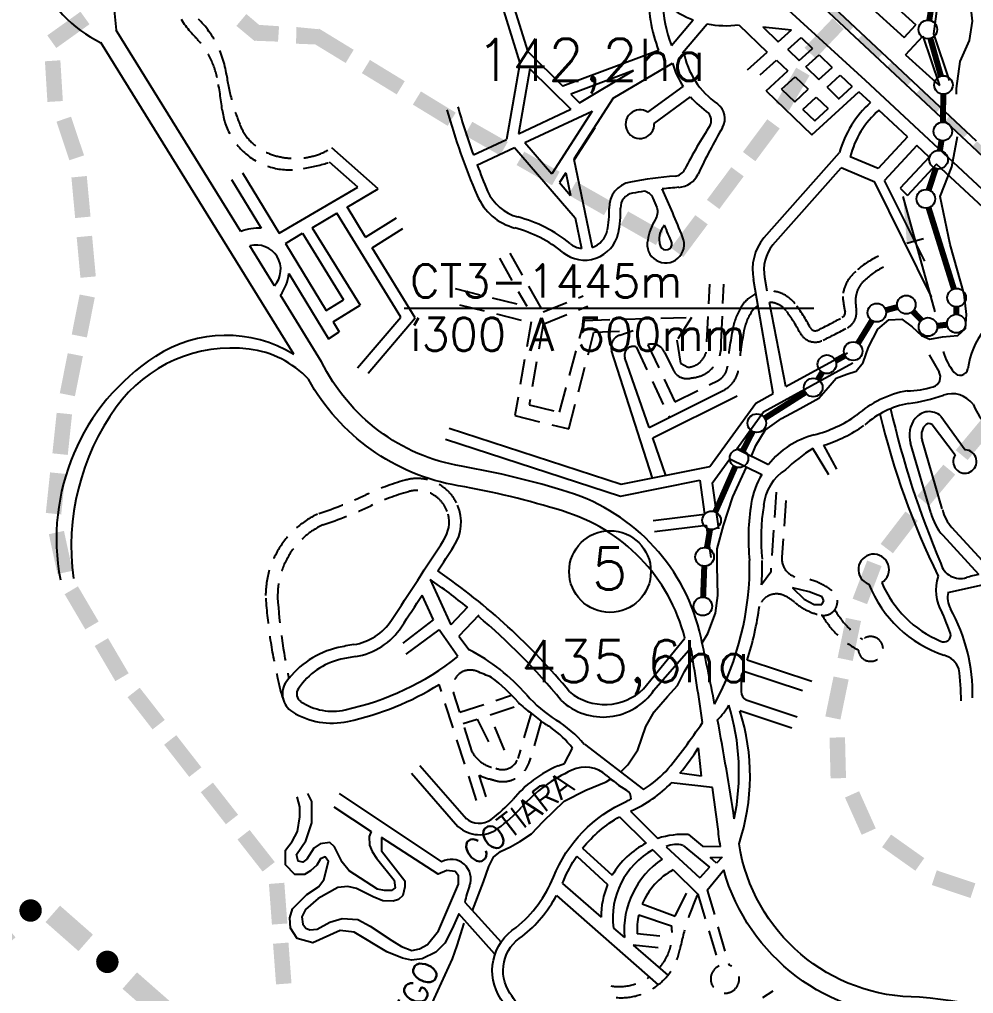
# Model space of a CAD drawing. Extents: x 578289 to 593263, y 7501070 to 7511782.
# Drawn here: x 582784 to 584377, y 7505713 to 7507339 of the extents above; entities that cross this region are included whole.
import ezdxf
from ezdxf.enums import TextEntityAlignment as Align

# ---------------------------------------------------------------- set-up
doc = ezdxf.new("R2010")
doc.units = 0
doc.header["$LTSCALE"] = 170
doc.header["$MEASUREMENT"] = 0
doc.linetypes.add('HIDDEN', pattern=[0.375, 0.25, -0.125])
for name, color, linetype in [('ESTACAO', 5, 'CONTINUOUS'), ('L-FERREA', 6, 'CONTINUOUS'), ('LIMITE-BACIA', 3, 'CONTINUOUS'), ('LIMITE-PROJETO', 1, 'CONTINUOUS'), ('PROJECAO', 7, 'HIDDEN'), ('RIO', 4, 'CONTINUOUS'), ('RODOVIA', 1, 'CONTINUOUS'), ('RUA', 7, 'CONTINUOUS'), ('TEXTO', 5, 'CONTINUOUS'), ('TEXTO2', 5, 'CONTINUOUS')]:
    doc.layers.add(name, color=color, linetype=linetype)
doc.styles.get("Standard").update_dxf_attribs({"font": 'ROMANSBR.SHX'})

# ---------------------------------------------------------------- blocks, each defined once
blk = doc.blocks.new('C')
at = {"layer": 'LIMITE-BACIA'}
blk.add_solid([(-33.9, -12.9), (-34, 12.9), (34.2, -12.6), (34, 13.2)], dxfattribs=at)
blk = doc.blocks.new('E')
at = {"layer": 'L-FERREA'}
blk.add_solid([(-22.9, -6), (-22.9, 6), (23.4, -6), (23.4, 6)], dxfattribs=at)
blk = doc.blocks.new('R')
at = {"layer": 'LIMITE-PROJETO', "const_width": 18.7}
blk.add_lwpolyline([(-75.2, 0.3, 1), (-93.9, 0.4, 1)], format="xyb", close=True, dxfattribs=at)
at = {"layer": 'LIMITE-PROJETO'}
blk.add_solid([(36.9, 17.7), (36.6, -18.8), (-36.4, 18.3), (-36.6, -18.3)], dxfattribs=at)

msp = doc.modelspace()

# ---------------------------------------------------------------- linework, layer by layer
at = {"layer": 'ESTACAO'}
for p, q in [((584312.5, 7506851.2), (584259.2, 7507043.7)), ((584293.5, 7506973), (584265.5, 7506965.3))]:
    msp.add_line(p, q, dxfattribs=at)
at = {"layer": 'ESTACAO', "const_width": 10}
for points in [[(584328.6, 7507501.6), (584302.9, 7507337.5)], [(584304.7, 7507307.2), (584322.3, 7507244.5)], [(584326.3, 7507214), (584325.7, 7507167.7)], [(584323.2, 7507136.7), (584320.7, 7507120.1)], [(584313.6, 7507090), (584301.9, 7507054.4)], [(584301.7, 7507024.7), (584343.9, 7506889.5)], [(584249.6, 7506858.9), (584230.3, 7506853.7)], [(584348.3, 7506859.1), (584348.2, 7506846.9)], [(584289.9, 7506836.9), (584275.5, 7506851.8)], [(584207.2, 7506836.4), (584184, 7506798.7)], [(584332.6, 7506829.6), (584316.2, 7506827.6)], [(584162.2, 7506777.9), (584146.5, 7506769.2)], [(584124.1, 7506750.1), (584117.1, 7506738.2)], [(584096, 7506716.5), (584028.3, 7506673.5)], [(584008.1, 7506651.3), (583992.3, 7506620.4)], [(583978.9, 7506592.4), (583945.8, 7506517.3)], [(583936.9, 7506487.7), (583931.7, 7506457.2)], [(583927.3, 7506426.6), (583925.4, 7506375.2)]]:
    msp.add_lwpolyline(points, dxfattribs=at)
at = {"layer": 'ESTACAO'}
for centre in [(584300.5, 7507322.1), (584326.5, 7507229.5), (584325.5, 7507152.1), (584318.4, 7507104.8), (584297.1, 7507039.6), (584264.6, 7506862.9), (584348.5, 7506874.7), (584215.3, 7506849.6), (584348, 7506831.4), (584300.7, 7506825.8), (584175.8, 7506785.4), (584132, 7506763.5), (584109.2, 7506724.8), (584015.1, 7506665.2), (583985.2, 7506606.6), (583939.5, 7506503.1), (583927.8, 7506442.1), (583924.8, 7506359.6)]:
    msp.add_circle(centre, 15.5, dxfattribs=at)
msp.add_solid([(584265.5, 7506965.3), (584279.5, 7506969.2), (584259.2, 7507043.7)], dxfattribs=at)
at = {"layer": 'L-FERREA'}
for points in [[(584489.5, 7507018.4), (584373.7, 7507127.3), (583854.7, 7507613.2), (583752.7, 7507711.4, -0.03899), (583652, 7507825, -0.004877), (583573.6, 7507930.6, -0.015172), (583453.2, 7508111.1), (583356.7, 7508271.2), (583149.1, 7508598.8), (582850.4, 7509082.8), (582504.5, 7509650.6, -0.049482), (582412.9, 7509840.9, -0.018027), (582370.9, 7509970.5, 0.204119), (582020.6, 7510403.6, 0.204119)], [(584381.9, 7507136), (583863, 7507621.9), (583761.1, 7507720.1, -0.03899), (583661.5, 7507832.2, -0.004875), (583583.3, 7507937.6, -0.015161), (583463.4, 7508117.4), (583366.9, 7508277.6), (583159.3, 7508605.1), (582860.7, 7509089.1), (582514.7, 7509656.8, -0.049482), (582424.2, 7509845, -0.018027), (582382.5, 7509973.8, 0.204119), (582026.2, 7510414.2, 0.204119)]]:
    msp.add_lwpolyline(points, format="xyb", dxfattribs=at)
for points in [[(584367, 7507149), (584358.8, 7507140.2), (584336.4, 7507177.5), (584328.2, 7507168.7)], [(584413.6, 7507106.3), (584405.4, 7507097.6), (584382.6, 7507135.4), (584374.4, 7507126.6)]]:
    msp.add_solid(points, dxfattribs=at)
at = {"layer": 'LIMITE-BACIA'}
for points in [[(583146.3, 7507328.2), (583162.9, 7507347.9), (583176.2, 7507303.2), (583214.9, 7507303.9)], [(583175.8, 7507303.4), (583149.6, 7507332.2), (583215.8, 7507301.9), (583217.5, 7507327.6)], [(583245.8, 7507298.4), (583246.6, 7507326.2), (583312.8, 7507295.9), (583283.5, 7507322.6)]]:
    msp.add_solid(points, dxfattribs=at)
at = {"layer": 'PROJECAO'}
for p, q in [((583585.2, 7506940.4), (583630.9, 7506860.3)), ((583602.5, 7506949), (583658.4, 7506850.8)), ((583931.4, 7506800.8), (583936.3, 7506897)), ((583955.3, 7506801.1), (583960.2, 7506897.2)), ((583511.2, 7506889.8), (583630.9, 7506860.3)), ((583658.4, 7506850.8), (583725.3, 7506877.6)), ((583518.6, 7506862.7), (583638.3, 7506833.1)), ((583658.4, 7506830.6), (583732.7, 7506860.3)), ((583638.3, 7506834.4), (583611.1, 7506677.8)), ((583658.4, 7506830.6), (583635, 7506696)), ((583685.5, 7506683.5), (583727.3, 7506836.8)), ((583727.3, 7506836.8), (583905.9, 7506841.8)), ((583905.9, 7506841.8), (583881.3, 7506803.6)), ((583701.2, 7506655.6), (583743.1, 7506817.1)), ((583743.1, 7506817.1), (583808.5, 7506819.6)), ((583786.3, 7506812.2), (583808.5, 7506819.6)), ((583833.2, 7506796.2), (583878.4, 7506700.7)), ((583881.3, 7506803.6), (583887.4, 7506765.3)), ((583813.4, 7506792.5), (583869.2, 7506674.9)), ((583861.5, 7506782.6), (583875.1, 7506754.2)), ((583887.4, 7506765.3), (583899.7, 7506758.4)), ((583878.4, 7506700.7), (583950.5, 7506736.7)), ((583635, 7506696), (583685.5, 7506683.5)), ((583611.1, 7506677.8), (583701.2, 7506655.6)), ((584047.5, 7506550.3), (584038.2, 7506416.4)), ((584063.5, 7506536), (584056.7, 7506441.7)), ((584038.2, 7506416.4), (584022.9, 7506395.4)), ((584074.4, 7506390.3), (584093.8, 7506371.8)), ((584102.2, 7506383.6), (584074.4, 7506390.3)), ((584093.8, 7506371.8), (584110.6, 7506362.6)), ((584124.1, 7506375.2), (584102.2, 7506383.6)), ((584126.7, 7506368.5), (584124.1, 7506375.2)), ((584110.6, 7506362.6), (584123.3, 7506362.6)), ((584123.3, 7506362.6), (584126.7, 7506368.5)), ((583547, 7506035.6), (583484.8, 7506229.3)), ((583519, 7506182.8), (583508.7, 7506215.6)), ((583519, 7506182.8), (583605.7, 7506211.1)), ((583569.8, 7506178.4), (583620.5, 7506195)), ((583593.9, 7506119.4), (583569.8, 7506178.4)), ((583638.3, 7506181.1), (583616.1, 7506105.8)), ((583539.7, 7506116.6), (583524.9, 7506163.8)), ((583548.1, 7506171.3), (583576.6, 7506114.5)), ((583655.1, 7506167.7), (583635.2, 7506099.9)), ((583563, 7506041.7), (583551.8, 7506077.8)), ((583878.8, 7505842.7), (583903.4, 7505891.9)), ((583932.3, 7505886.2), (583968.7, 7505760.6)), ((583916.4, 7505879), (583952.3, 7505759.6)), ((583864.9, 7505602.5), (584042.2, 7505718))]:
    msp.add_line(p, q, dxfattribs=at)
for centre, radius, start, end in [((583206.2, 7507436.7), 180.8, 192.4393, 224.7667), ((582966.8, 7507222.8), 164.7, 8.2343, 48.2326), ((582982, 7507214.4), 134.8, 11.6216, 44.7667), ((582526.4, 7507120.7), 600, 6.4693, 11.6216), ((583488.4, 7507298.3), 362.3, 188.2343, 202.1567), ((583235.1, 7507201.1), 113.2, 186.4693, 281.8167), ((583229.9, 7507193.1), 83.2, 202.1567, 246.3124), ((583244, 7507225.3), 118.3, 246.3124, 301.4861), ((583214.5, 7507372.4), 285.5, 278.8239, 287.7897), ((584275.6, 7506817.2), 139.1, 114.2967, 133.4366), ((584280.5, 7506813.6), 124.3, 115.6878, 134.5443), ((584217, 7506872.4), 58.8, 128.9489, 176.1069), ((584225.2, 7506869.8), 45.5, 134.5443, 179.5646), ((584035.7, 7506831.4), 54.4, 114.0769, 147.5286), ((584035.7, 7506831.4), 54.4, 37.3411, 93.4198), ((584360.3, 7506894.8), 202.8, 185.2065, 192.4678), ((584081.6, 7506802.2), 108.7, 147.5286, 168.8429), ((584035.7, 7506831.4), 35.4, 37.3411, 89.3046), ((583863.2, 7506699.8), 271.3, 27.3874, 37.3411), ((584275.1, 7506869.4), 95.3, 179.5646, 189.2386), ((584081.6, 7506802.2), 89.7, 147.5286, 168.8429), ((583863.2, 7506699.8), 252.3, 27.3874, 37.3411), ((584153.1, 7506849.6), 28.3, 297.6002, 9.2386), ((582482.4, 7510045.4), 3615.5, 296.8785, 297.6002), ((583792.3, 7506792.5), 20.5, 106.9551, 197.7228), ((584543.5, 7506711.1), 579.5, 168.8429, 175.2078), ((584543.5, 7506711.1), 560.5, 168.8429, 175.2078), ((584112.6, 7506829), 28.5, 207.3874, 296.8785), ((584112.6, 7506829), 9.54, 207.3874, 296.8785), ((582482.4, 7510045.4), 3634.5, 296.8785, 297.6002), ((583808.6, 7506778.7), 14.5, 70.803, 199.1591), ((583839.9, 7506773.9), 23.3, 21.9628, 106.9486), ((583897.2, 7506792.9), 34.6, 274.0746, 7.4368), ((583902.1, 7506794.2), 53.6, 274.0746, 7.4368), ((583898.4, 7506765.4), 25.8, 205.5744, 286.9547), ((583937.9, 7506761.9), 28.1, 296.5272, 355.2078), ((583937.9, 7506761.9), 47.1, 296.5272, 355.2078), ((583550.3, 7506141), 446.2, 105.9033, 114.9371), ((583448.1, 7506499.7), 73.2, 26.4633, 105.9033), ((583550.3, 7506141), 426.2, 105.9033, 114.9371), ((583448.1, 7506499.7), 53.2, 20.1335, 105.9033), ((583039.2, 7507240.1), 766, 288.6392, 294.9371), ((583039.2, 7507240.1), 786, 288.6392, 294.9371), ((583345.7, 7506377.1), 150.6, 115.0539, 181.1116), ((583345.7, 7506377.1), 130.6, 115.0539, 181.1116), ((584089, 7506439.4), 32.3, 175.9116, 265.0981), ((584077.6, 7506306.1), 101.5, 51.3254, 85.0981), ((584034.1, 7506429.6), 840.7, 183.8394, 192.8536), ((584131.4, 7506432.7), 918.1, 183.6313, 192.1649), ((584047.8, 7506350.3), 30, 65.8161, 161.5177), ((584028.8, 7506308.1), 76.3, 49.2781, 65.8161), ((584126.7, 7506367.4), 22.9, 259.3976, 51.3254), ((584139.6, 7506436.8), 93.5, 229.2781, 259.3976), ((584253.8, 7506418.9), 149.4, 209.8137, 242.295), ((584274.9, 7506428.2), 149.4, 209.8137, 236.0738), ((584205, 7506288.5), 20.7, 185.1285, 130.667), ((583446.2, 7506282.9), 235.3, 189.8732, 199.5828), ((583536.5, 7506224.2), 29.1, 68.8011, 197.3418), ((583585.5, 7506141.7), 52.2, 208.6996, 262.9441), ((583590.7, 7506113.7), 46.6, 244.1178, 342.7115), ((583590.7, 7506113.7), 26.6, 244.1178, 342.7115), ((583585.5, 7506141.7), 72.2, 242.1904, 262.9441), ((584289.4, 7505707.3), 410.6, 155.2779, 168.8009), ((583785.1, 7505813.6), 88.5, 319.6645, 8.4825), ((583788.4, 7505806.5), 100.1, 265.3483, 348.8009), ((583961.8, 7505737.8), 23.8, 113.6059, 72.9996), ((583785.1, 7505813.6), 88.5, 261.026, 304.7191)]:
    msp.add_arc(centre, radius, start, end, dxfattribs=at)
at = {"layer": 'RIO'}
for points in [[(584348.4, 7507214.3), (584348.1, 7507223.6), (584354.6, 7507269), (584370.1, 7507303.9), (584375.3, 7507336.3), (584371.4, 7507371.3), (584355.9, 7507394.6), (584350.7, 7507414), (584357.1, 7507430.9), (584381.8, 7507440), (584414.2, 7507445.1), (584438.8, 7507454.2), (584445.3, 7507473.6), (584444, 7507494.4)], [(584006.1, 7506610.4), (584013.6, 7506627.7), (584029.2, 7506653.7), (584056.4, 7506673.1), (584087.5, 7506689.9), (584118.6, 7506706.8), (584134.2, 7506724.9), (584147.2, 7506740.4), (584165.3, 7506746.9), (584180.9, 7506752.1), (584192.5, 7506766.4), (584201.6, 7506792.3), (584217.2, 7506822.1), (584235.3, 7506837.6), (584257.3, 7506838.9), (584274.2, 7506825.9), (584289.7, 7506811.7), (584304, 7506805.2), (584324.7, 7506809.1), (584350.7, 7506811.7), (584363.6, 7506823.3), (584364.9, 7506846.7), (584361, 7506880.3), (584337.7, 7506963.2), (584320.9, 7507043.6), (584340.3, 7507092.8), (584349.8, 7507143.7)], [(583923.8, 7506298.7), (583933.3, 7506314.3), (583946.2, 7506347.9), (583950.1, 7506377.7), (583948.8, 7506427), (583948.8, 7506455.5), (583959.2, 7506494.3), (583974.8, 7506542.2), (583997.9, 7506592)], [(583787.4, 7506083), (583799.8, 7506095.3), (583816.6, 7506120), (583829.6, 7506158.8), (583843.8, 7506183.4), (583865.9, 7506209.3), (583882.7, 7506227.5), (583894.4, 7506250.8), (583907.9, 7506272.8)], [(583540.3, 7505851.9), (583558.7, 7505899.7), (583567.7, 7505925.6), (583575.5, 7505941.2), (583587.2, 7505950.3), (583604, 7505958), (583619.6, 7505967.1), (583639, 7505980), (583658.5, 7506000.8), (583693.5, 7506034.5), (583729.8, 7506052.6), (583763.5, 7506066.8), (583771.2, 7506071.5)], [(583317.6, 7505527.4), (583387.8, 7505575.5), (583446, 7505637.6), (583506.8, 7505771.5), (583514.6, 7505793.5), (583526.3, 7505831.1)]]:
    msp.add_lwpolyline(points, dxfattribs=at)
at = {"layer": 'RODOVIA'}
for points in [[(583153.7, 7506985.2), (582947.3, 7507318.5), (582945.5, 7507321.2, -0.210231)], [(583944.6, 7506196.3, 0.00576), (583921.9, 7506307.2, 0.269544), (583700.3, 7506550.2, 0.033923), (583521.9, 7506593.3, -0.240799), (583288.5, 7506767.7), (583219.8, 7506878.6)], [(583895, 7506306.4, 0.263889), (583690.4, 7506518.7, 0.033923), (583516.3, 7506560.8, -0.228358), (583266.6, 7506738.4)], [(583924.3, 7506165.7, 0.006134), (583905, 7506290.6, 0.268765)], [(583977.4, 7506004.7, 0.008553), (583949.5, 7506170.3, 0.269544)], [(583954.3, 7505958.9, -0.022254), (583950, 7505991.9, 0.003026), (583941.2, 7506057, 0.262624)], [(584675.1, 7505602.3), (584640.7, 7505622.9), (584611.4, 7505635.6), (584561.3, 7505653.4, 0.045685), (584286.7, 7505707.5, -0.372813), (583985.3, 7505963.5, 0.009046)], [(584303.5, 7505672.5, 0.003062), (584285.2, 7505674.4, -0.337096), (583959.7, 7505919.6, 0.003064)]]:
    msp.add_lwpolyline(points, format="xyb", dxfattribs=at)
for points in [[(583242, 7506780.1), (582919.8, 7507300.2)], [(583209.9, 7506894.6), (583168.8, 7506960.9)]]:
    msp.add_lwpolyline(points, dxfattribs=at)
at = {"layer": 'RUA', "linetype": 'CONTINUOUS'}
for p, q in [((584335.8, 7507512.4), (584309.9, 7507315.1)), ((584196.2, 7507237.3), (583958.9, 7507454.4)), ((583582.2, 7507386.8), (583619.2, 7507266.2)), ((584215.5, 7507388.9), (584280.7, 7507330.2)), ((582941.4, 7507365.8), (582945.5, 7507321.2)), ((583633.1, 7507284.6), (583607.7, 7507366.9)), ((584195.8, 7507367.7), (584261, 7507309)), ((583872.4, 7507295.3), (583908.8, 7507338.3)), ((583891, 7507283.2), (583932.1, 7507331.7)), ((583984.7, 7507330), (584032.1, 7507284.3)), ((584261, 7507309), (584280.7, 7507330.2)), ((584025.2, 7507326.5), (584050.9, 7507301.6)), ((584025.2, 7507326.5), (584072.7, 7507321.6)), ((584050.9, 7507301.6), (584072.7, 7507321.6)), ((584309.9, 7507315.1), (584335.8, 7507237.3)), ((584066.8, 7507288.8), (584088.8, 7507308.9)), ((584088.8, 7507308.9), (584107.8, 7507290.6)), ((584263, 7507279.6), (584292.2, 7507311)), ((584292.2, 7507311), (584319.7, 7507228.6)), ((583633.1, 7507284.6), (583691.1, 7507227.4)), ((583851.1, 7507286.9), (583691.1, 7507227.4)), ((583999.6, 7507254.6), (584032.1, 7507284.3)), ((584066.8, 7507288.8), (584085.8, 7507270.5)), ((584085.8, 7507270.5), (584107.8, 7507290.6)), ((583619.2, 7507266.2), (583597, 7507138.7)), ((583775.3, 7507207.4), (583874.1, 7507265.9)), ((584020.5, 7507246.3), (584047.7, 7507271.2)), ((584047.7, 7507271.2), (584066.6, 7507252.9)), ((584096.8, 7507259.9), (584118.8, 7507280)), ((584118.8, 7507280), (584140.7, 7507259)), ((584263, 7507279.6), (584319.7, 7507228.6)), ((583636.3, 7507256.7), (583617.4, 7507148.2)), ((583636.3, 7507256.7), (583704.7, 7507189.2)), ((583809.4, 7507253.5), (583704.3, 7507214.4)), ((583718.9, 7507199.9), (583809.4, 7507253.5)), ((584030.4, 7507219.7), (584066.6, 7507252.9)), ((584096.8, 7507259.9), (584118.7, 7507238.8)), ((584118.7, 7507238.8), (584140.7, 7507259)), ((584056.3, 7507222.8), (584078.8, 7507243.4)), ((584078.8, 7507243.4), (584100.7, 7507222.3)), ((584132.2, 7507225.8), (584154.1, 7507246)), ((584154.1, 7507246), (584174, 7507226.8)), ((584560.3, 7506898.1), (584196.2, 7507237.3)), ((583833.1, 7507184), (583891.9, 7507227)), ((584030.4, 7507219.7), (584106.8, 7507146.1)), ((584056.3, 7507222.8), (584078.2, 7507201.7)), ((584078.2, 7507201.7), (584100.7, 7507222.3)), ((584106.8, 7507146.1), (584185.5, 7507218.3)), ((584132.2, 7507225.8), (584152.7, 7507206.1)), ((584152, 7507206.7), (584174, 7507226.8)), ((584204.6, 7507200.4), (584185.5, 7507218.3)), ((583704.3, 7507214.4), (583718.9, 7507199.9)), ((583775.3, 7507207.4), (583709.8, 7507105.6)), ((583843.7, 7507165.3), (583904.5, 7507209.9)), ((584091.7, 7507188.7), (584114.2, 7507209.3)), ((584114.2, 7507209.3), (584134, 7507190.2)), ((583617.4, 7507148.2), (583704.7, 7507189.2)), ((583628, 7507133.3), (583740.2, 7507185.9)), ((583740.2, 7507185.9), (583672.9, 7507081.3)), ((584091.7, 7507188.7), (584111.6, 7507169.6)), ((584111.6, 7507169.6), (584134, 7507190.2)), ((584266.4, 7507142.9), (584218.6, 7507187.4)), ((583744.4, 7507158.1), (583710, 7507104.6)), ((583541.9, 7507112.9), (583597, 7507138.7)), ((584266.4, 7507142.9), (584217.5, 7507090.1)), ((583383, 7507056.4), (583305.8, 7507124.4)), ((583547.9, 7507095.8), (583610.6, 7507125.2)), ((583610.6, 7507125.2), (583711.8, 7507008.1)), ((583628, 7507133.3), (583672.9, 7507081.3)), ((584282.1, 7507128.3), (584228.3, 7507070.3)), ((584302.6, 7507109.2), (584282.1, 7507128.3)), ((583709.8, 7507105.6), (583740.4, 7506958.5)), ((584027.4, 7506975.2), (584153.1, 7507117)), ((584217.5, 7507090.1), (584170.9, 7507109.9)), ((584302.6, 7507109.2), (584254.3, 7507057.2)), ((583349.1, 7507058.8), (583301.7, 7507100.5)), ((584041.6, 7506962.6), (584155.6, 7507091.1)), ((584211.9, 7507067.4), (584155.6, 7507091.1)), ((584315.2, 7507097.4), (584266.8, 7507045.2)), ((584490.6, 7506934), (584315.2, 7507097.4)), ((583138.3, 7507072.1), (583187.9, 7506990.5)), ((583156.5, 7507083), (583217.7, 7506982.4)), ((583696.2, 7507083.1), (583685.6, 7507066.6)), ((583696.2, 7507083.1), (583704.1, 7507045.3)), ((584295.5, 7506935.3), (584228.3, 7507070.3)), ((583217.7, 7506982.4), (583349.1, 7507058.8)), ((583331.1, 7507025.8), (583383, 7507056.4)), ((583685.6, 7507066.6), (583704.1, 7507045.3)), ((584306.8, 7506876.3), (584211.9, 7507067.4)), ((584254.3, 7507057.2), (584266.8, 7507045.2)), ((583361.9, 7506975.8), (583331, 7507026.1)), ((583272.5, 7506991.4), (583313.9, 7507015.7)), ((583420.6, 7506842.1), (583313.9, 7507015.7)), ((583361.9, 7506975.8), (583413.3, 7507007.9)), ((583711.8, 7507008.1), (583722.5, 7506956.7)), ((583272.5, 7506991.4), (583352.7, 7506862.1)), ((583373, 7506957.8), (583424.2, 7506989.8)), ((583228.1, 7506965.3), (583256.7, 7506982.1)), ((583256.7, 7506982.1), (583325.3, 7506871.3)), ((583228.1, 7506965.3), (583296.2, 7506853.2)), ((583444.8, 7506840.9), (583373, 7506957.8)), ((583233.8, 7506915), (583300.1, 7506805.8)), ((584032.5, 7506885.7), (584028.1, 7506908.3)), ((584042.4, 7506714.8), (584009.4, 7506904.7)), ((583296.2, 7506853.2), (583325.3, 7506871.3)), ((583307.8, 7506834.2), (583352.7, 7506862.1)), ((584063.4, 7506726.3), (584036.1, 7506866.8)), ((583348.2, 7506757.5), (583420.6, 7506842.1)), ((583307.8, 7506834.2), (583317.8, 7506817.8)), ((583366.1, 7506748.9), (583444.8, 7506840.9)), ((583300.1, 7506805.8), (583317.8, 7506817.8)), ((583840.7, 7506573.6), (583772.7, 7506786.3)), ((584063.4, 7506726.3), (584166.2, 7506782.6)), ((584302.8, 7506779.2), (584319.2, 7506750.6)), ((583835.2, 7506658), (583794.9, 7506774)), ((584026.2, 7506684.2), (584175.3, 7506765.9)), ((583835.2, 7506658), (583959, 7506719.7)), ((584013.3, 7506698.8), (584042.4, 7506714.8)), ((583841.3, 7506640.6), (583982.4, 7506711.1)), ((583936.8, 7506592.8), (584013.3, 7506698.8)), ((583981.6, 7506622.5), (584026.2, 7506684.2)), ((584307.5, 7506663), (584346.1, 7506612.2)), ((584322.2, 7506677), (584362.9, 7506620.7)), ((583501.3, 7506656.9), (583788.8, 7506563.2)), ((583495.5, 7506638.8), (583787.6, 7506543.6)), ((583863, 7506578), (583841.3, 7506640.6)), ((584305.3, 7506516.3), (584271.6, 7506631.6)), ((584324.5, 7506522), (584290.8, 7506637.2)), ((583981.6, 7506622.5), (584034.6, 7506596.4)), ((584135.2, 7506579), (584108.4, 7506623.2)), ((584148.8, 7506588.5), (584126.6, 7506628.4)), ((583940.2, 7506565), (583969.7, 7506605.9)), ((583969.7, 7506605.9), (584023.1, 7506579.6)), ((583788.8, 7506563.2), (583936.8, 7506592.8)), ((583787.6, 7506543.6), (583919.6, 7506570)), ((583919.6, 7506570), (583927.7, 7506513.4)), ((583940.2, 7506565), (583951.1, 7506488.7)), ((583841.8, 7506502.8), (583927.7, 7506513.4)), ((583844.3, 7506484.3), (583930.3, 7506494.9)), ((583930.3, 7506494.9), (583938, 7506441.1)), ((584391.8, 7506435.6), (584340.8, 7506491)), ((584385.7, 7506412.7), (584326, 7506477.5)), ((583469.6, 7506404.5), (583504.1, 7506328.5)), ((584334.1, 7506382.9), (584396.8, 7506396.5)), ((583475.2, 7506337.1), (583456.2, 7506378)), ((583531.9, 7506358), (583504.1, 7506328.5)), ((583550.7, 7506345), (583517.6, 7506309.8)), ((583424.9, 7506298.1), (583475.2, 7506337.1)), ((583429.8, 7506279.7), (583484.7, 7506320.2)), ((583516, 7506275.6), (583484.7, 7506320.2)), ((583517.6, 7506309.8), (583534.6, 7506287)), ((583825.8, 7506221.7), (583895, 7506306.4)), ((583843.3, 7506219.6), (583905, 7506290.6)), ((584107, 7506233.9), (583998.8, 7506270)), ((584091.4, 7506218.4), (583995.2, 7506250.5)), ((584082.3, 7506174.4), (583997.1, 7506202.8)), ((583638.3, 7506181.1), (583655.1, 7506167.7)), ((584073.3, 7506156.2), (583986.7, 7506185.4)), ((583524.9, 7506163.8), (583548.1, 7506171.3)), ((583727.1, 7506129.3), (583825.6, 7506053.7)), ((583693.8, 7506097.2), (583707.3, 7506123)), ((583917.3, 7506123.4), (583922, 7506076.3)), ((583683.4, 7506093.5), (583693.8, 7506097.2)), ((583438.4, 7506081.2), (583516.1, 7505992.4)), ((583452.7, 7506093.7), (583530.4, 7506004.9)), ((583922, 7506076.3), (583886.6, 7506081.2)), ((583941.2, 7506057), (583872.3, 7506065.1)), ((583317.8, 7506047.1), (583488.9, 7505933.1)), ((583308.7, 7506025.1), (583371.3, 7505984)), ((583804.3, 7506017.7), (583849.9, 7505972.3)), ((583786, 7506008.4), (583830.4, 7505964.3)), ((583900.9, 7505978.8), (583924.2, 7505959.3)), ((583724.2, 7505955.8), (583773.7, 7505910.9)), ((583841.6, 7505953.2), (583857.2, 7505937.7)), ((583863.8, 7505958.5), (583920.1, 7505906.6)), ((583891.8, 7505960.6), (583935.9, 7505924.3)), ((583924.2, 7505959.3), (583954.3, 7505958.9)), ((583714.3, 7505942.4), (583766, 7505895.4)), ((583936.9, 7505940.5), (583956.9, 7505940.8)), ((583947.5, 7505930.8), (583936.9, 7505940.5)), ((583956.9, 7505940.8), (583947.5, 7505930.8)), ((583875.4, 7505919.7), (583916.4, 7505879)), ((583935.9, 7505924.3), (583920.1, 7505906.6)), ((583932.3, 7505886.2), (583959.7, 7505919.6)), ((583690.4, 7505896.8), (583755.1, 7505840.7)), ((583680.7, 7505877), (583850.3, 7505727.8)), ((583527.8, 7505865.8), (583588, 7505799.3)), ((583823.8, 7505863), (583878.8, 7505842.7)), ((583818, 7505844.6), (583872.6, 7505826.6)), ((583775.9, 7505822.7), (583794, 7505807)), ((583852.9, 7505809.1), (583815.3, 7505812.9)), ((583850.3, 7505789.6), (583808.5, 7505794.4)), ((583808.5, 7505794.4), (583866.7, 7505744))]:
    msp.add_line(p, q, dxfattribs=at)
for points in [[(583825.6, 7506053.7, 0.057653), (583863.1, 7506084.1, 0.024939), (583924.3, 7506165.7, 0.03164)], [(583886.6, 7506081.2, 0.034477), (583917.3, 7506123.4, 0.044722)], [(583804.3, 7506017.7, -0.001317), (583805.4, 7506018.2, 0.09734), (583872.3, 7506065.1, 0.044722)], [(583277.1, 7505063.3, -0.153033), (583311.6, 7505121.3, 0.105691), (583409.8, 7505256, 0.057179), (583431, 7505323.1, -0.221181), (583501.7, 7505420.9, -0.047899), (583558.8, 7505445.9, 0.023115), (583656.1, 7505483, 0.363951), (583682.1, 7505565.3, 0.075662), (583642.8, 7505630.4, -0.026793), (583587.7, 7505704.3, -0.422013), (583613.3, 7505823.7, 0.12727), (583675.5, 7505907.8, -0.195074), (583798.1, 7506034.6, 0.010413), (583805.4, 7506038.1, 0.044722)], [(583724.2, 7505955.8, -0.094503), (583786, 7506008.4, 0.09734)], [(583690.4, 7505896.8, 0.005128), (583692.2, 7505901.1, -0.054255), (583714.3, 7505942.4, 0.09734)], [(583032.8, 7504869.9), (583165.6, 7505006.6, -0.369969), (583194.6, 7505009.2), (583222.2, 7504992.1, 0.472385), (583280.1, 7505011.8, 0.031634), (583294.6, 7505059.2, -0.153033), (583323.6, 7505107.8, 0.105691), (583426.2, 7505248.6, 0.057179), (583448.6, 7505319.7, -0.221181), (583510.5, 7505405.2, -0.047899), (583564.5, 7505428.8, 0.023407), (583664.5, 7505467, 0.368921), (583698.7, 7505572.2, 0.075662), (583656.6, 7505641.9, -0.026793), (583602.7, 7505714.3, -0.426392), (583623.7, 7505809, 0.098784), (583680.7, 7505877, -0.054255)]]:
    msp.add_lwpolyline(points, format="xyb", dxfattribs=at)
for points in [[(583371.3, 7505984), (583367.9, 7505975.6), (583368.7, 7505961), (583372.9, 7505950.6), (583380.3, 7505939.1), (583409.7, 7505902.6), (583411.4, 7505889.8), (583405.1, 7505885.2), (583393.5, 7505885.2), (583381.6, 7505887.4), (583334.3, 7505918), (583322.7, 7505932.6), (583310.3, 7505958.1), (583302.5, 7505965.7), (583286, 7505963.2), (583275.8, 7505956.3), (583263.8, 7505937.6), (583257, 7505932.6), (583249.3, 7505934.2), (583246.8, 7505945.2), (583262.4, 7505968.3), (583272.3, 7505998.1), (583272.3, 7506034), (583265.4, 7506047.1)], [(583577, 7505779.6), (583517.4, 7505846.3), (583506.7, 7505821.2), (583494.1, 7505797.7), (583479.2, 7505782.7), (583456.2, 7505771.5), (583438.7, 7505769.2), (583423.4, 7505772.2), (583397.5, 7505783), (583343.1, 7505815.6), (583319.7, 7505818.5), (583273.9, 7505797.8), (583248, 7505805.2), (583236.5, 7505822.4), (583235.7, 7505839.5), (583239.9, 7505854.8), (583263.8, 7505878.7), (583283.4, 7505891.5), (583292, 7505903.4), (583300.1, 7505933.5), (583294.5, 7505941.8), (583286.8, 7505938), (583280.4, 7505927.5), (583270.2, 7505918), (583260, 7505912.2), (583243.9, 7505912.2), (583228, 7505928.2), (583228, 7505952.8), (583239.5, 7505966.9), (583248.3, 7505983.6), (583251.9, 7506008.4), (583251.9, 7506025.2), (583247.6, 7506041.6)]]:
    msp.add_lwpolyline(points, dxfattribs=at)
msp.add_lwpolyline([(583388.4, 7505974.1), (583388.4, 7505951.6), (583427.6, 7505901.7), (583427.6, 7505891.5), (583424.1, 7505877.2), (583416.8, 7505870.6), (583408.1, 7505867.7), (583390.5, 7505868.4), (583374.5, 7505875), (583346.6, 7505888.9), (583332.2, 7505891.8), (583315.4, 7505890.3), (583282.9, 7505872.2), (583261.4, 7505853.8), (583255.3, 7505841.2), (583257, 7505829.1), (583262.1, 7505822.5), (583268.9, 7505819.8), (583281.1, 7505821), (583302.3, 7505832.7), (583322.7, 7505838.6), (583349, 7505837.1), (583369.4, 7505826.1), (583405.9, 7505802.1), (583421.9, 7505791.9), (583439.2, 7505785.2), (583451.8, 7505788.2), (583465.4, 7505795), (583483.8, 7505818.1), (583516.8, 7505896.1), (583516.8, 7505910), (583511.6, 7505917.3), (583497.8, 7505918.7), (583483.2, 7505912.9)], close=True, dxfattribs=at)
for centre, radius, start, end in [((583016.6, 7507497.7), 220, 202.9172, 243.899), ((584087.8, 7507377.3), 253.4, 177.4091, 200.9012), ((584090.1, 7507376.5), 232.4, 181.9075, 200.4648), ((583963.5, 7507486.1), 157.6, 232.3337, 249.6978), ((583963.5, 7507486.1), 157.6, 258.4876, 277.7271), ((584028.6, 7507311.4), 138.5, 190.9392, 234.9748), ((584024.9, 7507311.4), 157.5, 196.7801, 212.3951), ((584024.9, 7507311.4), 157.5, 220.1596, 234.9748), ((584319.8, 7507071.7), 172.7, 131.8303, 164.804), ((584637.7, 7507510.9), 1184.9, 195.8081, 203.1476), ((584637.7, 7507510.9), 1165.9, 195.8081, 199.9634), ((583819.9, 7507164.1), 23.9, 56.4785, 3.0285), ((583932, 7507173.6), 29.8, 329.7187, 54.9748), ((584319.8, 7507071.7), 153.7, 131.1859, 165.6399), ((583919.1, 7507170.2), 19.7, 336.1774, 38.6893), ((584673, 7506688.9), 875, 147.2497, 152.7894), ((584786.1, 7506674.9), 959.2, 149.7187, 154.9578), ((584637.7, 7507510.9), 1165.9, 200.8528, 203.1476), ((583877.1, 7507097.3), 19.7, 274.3965, 334.9578), ((583937, 7506365.2), 714.8, 94.6849, 100.725), ((583882, 7507097.3), 38.7, 274.3965, 334.9578), ((583811.4, 7507025.3), 42.9, 100.0684, 182.5734), ((583945.7, 7506269.4), 791.7, 94.3965, 96.4334), ((582412.1, 7506394.1), 1589.3, 21.4782, 24.6154), ((583635.1, 7507082.3), 94.5, 203.1476, 255.3178), ((583635.1, 7507082.3), 75.5, 203.1476, 255.3178), ((583811.4, 7507025.3), 23.9, 100.0684, 182.5734), ((583945.7, 7506269.4), 791.7, 98.6147, 100.0684), ((583824.2, 7507033.2), 19.1, 22.9582, 81.4677), ((566182.1, 7499559.7), 19179, 22.90696, 22.95819), ((583629, 7507017.1), 139.7, 347.3352, 2.5734), ((583629, 7507017.1), 158.7, 347.3352, 2.5734), ((583825.2, 7507017.8), 24.4, 327.0304, 16.7151), ((583557.3, 7506785.5), 231.4, 50.8805, 75.3178), ((583916.4, 7506958.6), 84.4, 147.0304, 171.658), ((583184.4, 7506900.5), 90.1, 87.7665, 109.884), ((583557.3, 7506785.5), 212.4, 50.8805, 75.3178), ((583887, 7506972.2), 35.1, 138.1619, 188.8313), ((566182.1, 7499559.7), 19179, 22.71639, 22.81196), ((583727.6, 7506994.9), 57.6, 230.8805, 347.3352), ((583727.6, 7506994.9), 38.6, 289.3404, 347.3352), ((583862.9, 7506963.4), 30.8, 165.9723, 24.1071), ((584093.1, 7506920.9), 85.3, 141.0093, 190.9007), ((583179.7, 7506921.8), 40.6, 318.0104, 105.5568), ((583727.6, 7506994.9), 38.6, 230.8805, 262.3503), ((583875.8, 7506970.4), 23.7, 188.8313, 205.8969), ((583863.4, 7506964.4), 9.98, 205.8969, 9.5631), ((584093.1, 7506920.9), 66.3, 141.0093, 190.9007), ((583161.9, 7506921.7), 72.1, 323.3477, 354.7289), ((584035.7, 7506831.4), 35.4, 122.0392, 147.5286), ((584153.1, 7506849.6), 9.26, 297.6002, 9.2386), ((583129.2, 7506594.7), 217, 58.6809, 122.9717), ((584487.4, 7506742.9), 120.6, 139.8788, 173.9418), ((583138.5, 7506552.9), 237.7, 83.0101, 144.1879), ((583147.6, 7506627.2), 162.9, 43.0874, 83.0101), ((584439.1, 7506821.8), 119.1, 198.2139, 216.7659), ((583208.5, 7506472.6), 362.6, 122.9717, 190.9184), ((584304.5, 7506742.2), 16.9, 287.7126, 29.7615), ((584354.4, 7506758.6), 13.4, 216.7659, 347.4191), ((584298.8, 7506543.6), 178.7, 100.5829, 131.0295), ((584265.9, 7506862.9), 143.6, 270.0361, 287.7126), ((584239.7, 7506948.4), 251.8, 276.483, 290.1917), ((584340.6, 7506670.1), 44.3, 37.2581, 108.4801), ((584298.8, 7506543.6), 157.7, 101.2411, 131.0295), ((584487.4, 7506742.9), 120.6, 202.4313, 218.901), ((583267.7, 7506459.6), 397.1, 144.1879, 187.7215), ((585460.1, 7506973.4), 1273.7, 193.2926, 206.2469), ((585743.9, 7507035.6), 1545, 192.9588, 203.0445), ((584302.6, 7506655.3), 29.2, 47.9297, 142.4523), ((584057.1, 7506855.1), 216.1, 284.3575, 305.1634), ((584316.3, 7506644.7), 46.6, 142.4523, 196.2952), ((584302.6, 7506655.3), 9.24, 57.3765, 142.4523), ((584057.1, 7506855.1), 237.1, 287.0632, 305.1634), ((584316.3, 7506644.7), 26.6, 142.4523, 196.2952), ((584145.9, 7506508.1), 142.1, 104.3575, 141.5665), ((584284.4, 7506351.5), 323.7, 122.9348, 133.173), ((584362.3, 7506601.2), 19.5, 145.9622, 88.3078), ((584104.9, 7506520.9), 78.8, 122.2175, 174.9421), ((584145.9, 7506508.1), 142.1, 149.7876, 170.584), ((583448.1, 7506499.7), 73.2, 327.0217, 22.849), ((584353.3, 7506473.7), 352.3, 170.584, 186.1404), ((584353.3, 7506473.7), 331.3, 170.584, 186.1404), ((584390.6, 7506536.9), 67.7, 193.5436, 222.633), ((583448.1, 7506499.7), 53.2, 327.0217, 14.7616), ((584390.6, 7506536.9), 87.7, 193.5436, 222.633), ((550929.4, 7527600.1), 38817.8, 326.78494, 327.02167), ((550929.4, 7527600.1), 38837.8, 326.94911, 327.02167), ((583511.3, 7506428.9), 491.8, 331.7756, 0.8272), ((583511.3, 7506428.9), 512.8, 356.2574, 0.8272), ((584210.1, 7506421), 25.6, 301.645, 251.0987), ((584354.8, 7506439.9), 33.9, 195.4396, 287.3723), ((582865.6, 7505530.3), 1062.6, 51.165, 55.3569), ((582872, 7505533.1), 1075.7, 39.4625, 55.405), ((584384.1, 7506386.4), 70.4, 160.3612, 212.3268), ((584419.6, 7506232.7), 183.1, 100.681, 107.3723), ((584392.3, 7506472.3), 204.8, 201.6294, 251.5208), ((584393.5, 7506471.9), 184.9, 203.1548, 247.1773), ((550929.4, 7527600.1), 38837.8, 326.78494, 326.8776), ((584372.4, 7506374.7), 39.1, 167.9369, 209.136), ((583511.3, 7506428.9), 512.8, 341.9486, 352.2649), ((584083.7, 7506213.7), 291.4, 358.7072, 29.136), ((582865.6, 7505530.3), 1062.6, 39.2567, 49.9434), ((584015.1, 7506206), 340.8, 18.5167, 24.775), ((583327.8, 7506387), 92.5, 278.9914, 326.7849), ((583327.8, 7506387), 112.5, 278.9914, 326.7849), ((584327.3, 7506311.4), 11.3, 240.8951, 14.3297), ((583348.1, 7506148.3), 145.9, 102.5637, 144.0223), ((583408.3, 7505877.9), 423, 98.9914, 102.5637), ((583408.3, 7505877.9), 403, 98.9914, 102.5637), ((583229.8, 7506638.9), 462.5, 282.2722, 308.2321), ((583388.6, 7506001), 321.2, 41.0341, 62.9484), ((584318.4, 7506242.9), 36.2, 20.0712, 75.7137), ((583347.5, 7506156.7), 117.7, 103.1937, 146.0969), ((583277.2, 7505555.6), 746.2, 66.7057, 68.8011), ((583388.6, 7506001), 302.2, 41.0341, 52.5721), ((584441.4, 7506230.4), 452.6, 178.3404, 181.6596), ((583996.2, 7506243.3), 7.21, 98.0552, 178.3404), ((584015.1, 7506206), 340.8, 359.285, 8.3289), ((583258.4, 7506213.4), 35.2, 144.0223, 238.0735), ((583229.8, 7506638.9), 482.5, 282.2722, 301.9054), ((583262.1, 7506213.4), 15.2, 144.0223, 238.0735), ((583793.8, 7506353.6), 216, 221.0341, 238.2748), ((583758.6, 7506277.6), 102.7, 226.8594, 325.6132), ((583761.3, 7506289), 93.2, 230.8006, 313.7778), ((584007.1, 7506217.8), 18.1, 181.6596, 236.3567), ((583306.8, 7506280.3), 95.7, 236.5498, 282.8335), ((583754.5, 7506342.1), 198.5, 225.9599, 234.1761), ((583872.7, 7506249), 109.9, 314.3158, 330.5021), ((583598.8, 7506081.9), 386.4, 348.4754, 17.0032), ((583305.8, 7506289.4), 124.8, 238.0735, 282.2722), ((583647.1, 7506076.6), 356.6, 341.5027, 17.7659), ((583801.8, 7506385.2), 262.4, 235.9988, 240.2049), ((583578.4, 7506005.3), 193.5, 39.8191, 58.2748), ((583561.8, 7506007.5), 185.8, 38.445, 53.843), ((583759.9, 7505912.8), 196.3, 112.9525, 140.6618), ((583813.4, 7505852.2), 257.3, 114.6394, 137.9782), ((583728.5, 7506037.3), 53.7, 48.4297, 114.6394), ((583920, 7506253.3), 235, 228.4297, 238.5474), ((583788.7, 7506038.5), 16.7, 358.329, 58.5474), ((583426.9, 7506200.5), 243.9, 306.3529, 317.9782), ((583426.9, 7506200.5), 262.9, 306.3529, 317.9782), ((583551.7, 7506030.9), 33.4, 227.2913, 306.3529), ((583551.7, 7506030.9), 52.4, 227.2913, 306.3529), ((583892.3, 7505841.8), 137.2, 116.7918, 149.7725), ((583892.3, 7505841.8), 137.2, 86.4154, 107.98), ((583904, 7505840), 129.3, 118.8585, 187.7019), ((583880.8, 7505919), 43.1, 75.2456, 113.2861), ((583505, 7505904.7), 32.7, 338.9223, 119.6512), ((583937.3, 7505818.3), 143.8, 123.8426, 184.4927), ((583928.5, 7505819.5), 113.4, 117.9228, 157.4502), ((583683.4, 7505836), 158.5, 158.9223, 169.1652), ((583892.3, 7505841.8), 137.2, 156.9894, 180.4463), ((583928.5, 7505819.5), 113.4, 167.1866, 183.2947)]:
    msp.add_arc(centre, radius, start, end, dxfattribs=at)
at = {"layer": 'TEXTO'}
msp.add_line((583426.2, 7506857.1), (584110.3, 7506857.1), dxfattribs=at)
at = {"layer": 'TEXTO2'}
msp.add_circle((583769.9, 7506417.6), 68.2, dxfattribs=at)

# ---------------------------------------------------------------- block references
at = {"layer": 'L-FERREA', "rotation": 136.8867044342218}
for p in [(584156.5, 7507338.9), (584204.8, 7507293.8), (584253.2, 7507247.8), (584301.3, 7507202.9)]:
    msp.add_blockref('E', p, dxfattribs=at)
at = {"layer": 'LIMITE-PROJETO'}
for name, p, rotation in [('C', (582865.9, 7507321.4), 35.32279929964321), ('C', (584127.4, 7507307.2), 46.03340452727436), ('C', (583306.2, 7507294.9), 328.3506246322447), ('C', (582841.8, 7507235.9), 93.2435578549108), ('C', (583391.4, 7507242.5), 328.3506246322447), ('C', (584074.8, 7507222.4), 59.39084277972231), ('C', (583476.5, 7507190), 328.3506246322447), ('C', (582869.1, 7507140.2), 108.217800963602), ('C', (583563.1, 7507140), 330.1085820349062), ('C', (584022.6, 7507137.2), 53.03940026605484), ('C', (583649.8, 7507090.2), 330.1085820349062), ('C', (583962.5, 7507057.3), 53.03940026605484), ('C', (582887, 7507042.5), 95.00306811413431), ('C', (583736.5, 7507040.3), 330.1085820349062), ('C', (583823.2, 7506990.5), 330.1085820349062), ('C', (583902.4, 7506977.3), 53.03940026605484), ('C', (582895.8, 7506942.8), 95.00306811413431), ('C', (582890.8, 7506844), 78.53368972272249), ('C', (582870.9, 7506746), 78.53368972272249), ('C', (582855.7, 7506647.3), 83.73295561251514), ('C', (584378.7, 7506638.2), 229.9145289240088), ('C', (582844.7, 7506547.9), 83.73295561251514), ('C', (584314.4, 7506561.7), 229.9145289240088), ('C', (584252.6, 7506483.1), 232.2204693653569), ('C', (582853.2, 7506449.4), 101.926491958498), ('C', (584199, 7506399.7), 248.8113092294169), ('C', (582888.1, 7506357), 120.1570440901919), ('C', (584169.3, 7506304.5), 258.1077892932251), ('C', (582938.3, 7506270.6), 120.1570440901919), ('C', (584148.7, 7506206.7), 258.1077892932251), ('C', (582995.8, 7506189), 127.6666100732103), ('C', (583056.9, 7506109.8), 127.6666100732103), ('C', (584150, 7506106.8), 271.150647261065), ('C', (583118.1, 7506030.7), 127.8116300094868), ('C', (584187.7, 7506014.7), 293.8842856291221), ('C', (583179.4, 7505951.7), 127.8116300094868), ('C', (584259.2, 7505948.5), 324.3702592126941), ('C', (584343.4, 7505895.8), 341.1649585443056), ('C', (583216.1, 7505863.3), 93.98171450984184), ('R', (582738, 7505797.6), 220.2425982070216), ('R', (582867.2, 7505821.9), 139.1050415531052), ('C', (583223, 7505763.5), 93.98171450984184), ('R', (582995.7, 7505710.6), 139.1050415531052)]:
    msp.add_blockref(name, p, dxfattribs=dict(at, rotation=rotation))

# ---------------------------------------------------------------- texts
at = {"layer": 'RIO'}
for s, rotation, p in [('COTIARA', 37.5222, (583543.9, 7505925.2)), ('EGO', 65.2722, (583442.4, 7505660.2))]:
    msp.add_text(s, height=40, rotation=rotation, dxfattribs=at).set_placement(p)
at = {"layer": 'TEXTO'}
for s, p in [('CT3-1445m', (583436.2, 7506875.1)), ('%%237300 A 500mm', (583436.2, 7506786.1))]:
    msp.add_text(s, height=55, dxfattribs=at).set_placement(p)
at = {"layer": 'TEXTO2'}
for s, p in [('142,2ha', (583546.5, 7507236.4)), ('435,6ha', (583620.9, 7506233.3))]:
    msp.add_text(s, height=70, dxfattribs=at).set_placement(p)
msp.add_text('5', height=70, dxfattribs=at).set_placement((583769.5, 7506387.6), align=Align.CENTER)

doc.saveas('drawing.dxf')
